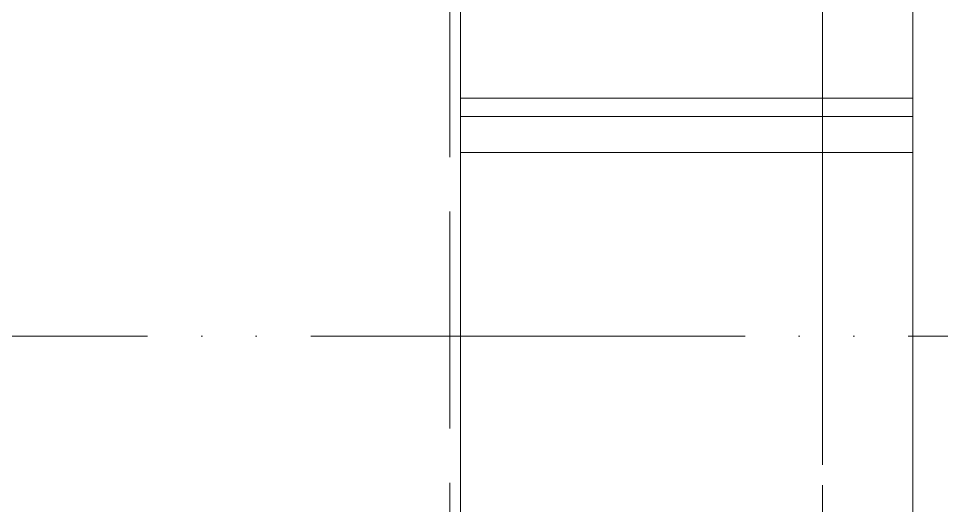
# Model space of a CAD drawing. Header units: millimetres. Extents: x 163705 to 1616509, y 81827 to 302547.
# Drawn here: x 205983 to 206494, y 148766 to 149035 of the extents above; entities that cross this region are included whole.
import ezdxf

# ---------------------------------------------------------------- set-up
doc = ezdxf.new("R2010")
doc.units = ezdxf.units.MM
doc.header["$LTSCALE"] = 10
for name, pattern in [('ACAD_ISO02W100', [15, 12, -3]), ('ACAD_ISO05W100', [33, 24, -3, 0, -3, 0, -3]), ('CENTER2', [28.575, 19.05, -3.175, 3.175, -3.175])]:
    doc.linetypes.add(name, pattern=pattern)
for name, color, linetype, lineweight in [('1-中心线', 1, 'CENTER2', 0), ('1-双点线', 8, 'ACAD_ISO05W100', 0), ('1-建筑轮廓', 7, 'Continuous', 20), ('1-护栏', 4, 'Continuous', 18), ('1-虚线', 8, 'ACAD_ISO02W100', 0), ('1-设备轮廓', 2, 'Continuous', 18)]:
    doc.layers.add(name, color=color, linetype=linetype, lineweight=lineweight)

# ---------------------------------------------------------------- blocks, each defined once
blk = doc.blocks.new('G$C5C029050')
at = {"layer": '1-双点线'}
blk.add_line((1, 53039.42), (92688.64, 53039.42), dxfattribs=at)
blk = doc.blocks.new('A$Cf51e8010')
at = {"layer": '1-护栏'}
blk.add_line((7053, 8500), (7053, 50), dxfattribs=at)
blk = doc.blocks.new('G$CFDCBCB0A')
for p, q in [((4250, 556.5), (4500, 556.5)), ((4250, 546.5), (4500, 546.5)), ((4250, 526.5), (4500, 526.5))]:
    blk.add_line(p, q)
blk.add_lwpolyline([(250, 0), (250, 5000), (4250, 5000), (4250, 0)], close=True)
blk.add_lwpolyline([(4500, 526.5), (4500, 726.5)])
at = {"layer": '1-虚线'}
blk.add_lwpolyline([(256, 6), (256, 4994), (4244, 4994), (4244, 6)], close=True, dxfattribs=at)
blk = doc.blocks.new('A$C5a2f2e4f')
at = {"layer": '1-中心线'}
blk.add_line((7003, 19127.38), (7003, 0), dxfattribs=at)
at = {"layer": '1-护栏'}
blk.add_lwpolyline([(53, 12550.13), (53, 650.13), (7053, 650.13), (7053, 17950.13), (53, 17950.13), (53, 12550.13)], close=True, dxfattribs=at)
at = {"layer": '1-设备轮廓'}
blk.add_blockref('G$CFDCBCB0A', (2553, 7375.13), dxfattribs=at)
blk = doc.blocks.new('A$Caa9cde6e')
at = {"layer": '1-护栏'}
blk.add_lwpolyline([(53, 50), (7053, 50), (7053, 11950), (53, 11950)], close=True, dxfattribs=at)

msp = doc.modelspace()

# ---------------------------------------------------------------- linework, layer by layer
at = {"layer": '1-中心线'}
msp.add_line((206427.833, 161286.876), (206427.833, 140759.499), dxfattribs=at)

# ---------------------------------------------------------------- block references
for name, p in [('A$C5a2f2e4f', (199424.833, 141059.499)), ('A$Cf51e8010', (199424.833, 141759.632)), ('A$Caa9cde6e', (199424.833, 141659.632))]:
    msp.add_blockref(name, p)
at = {"layer": '1-建筑轮廓'}
msp.add_blockref('G$C5C029050', (181709.24, 95820.209), dxfattribs=at)

doc.saveas('drawing.dxf')
